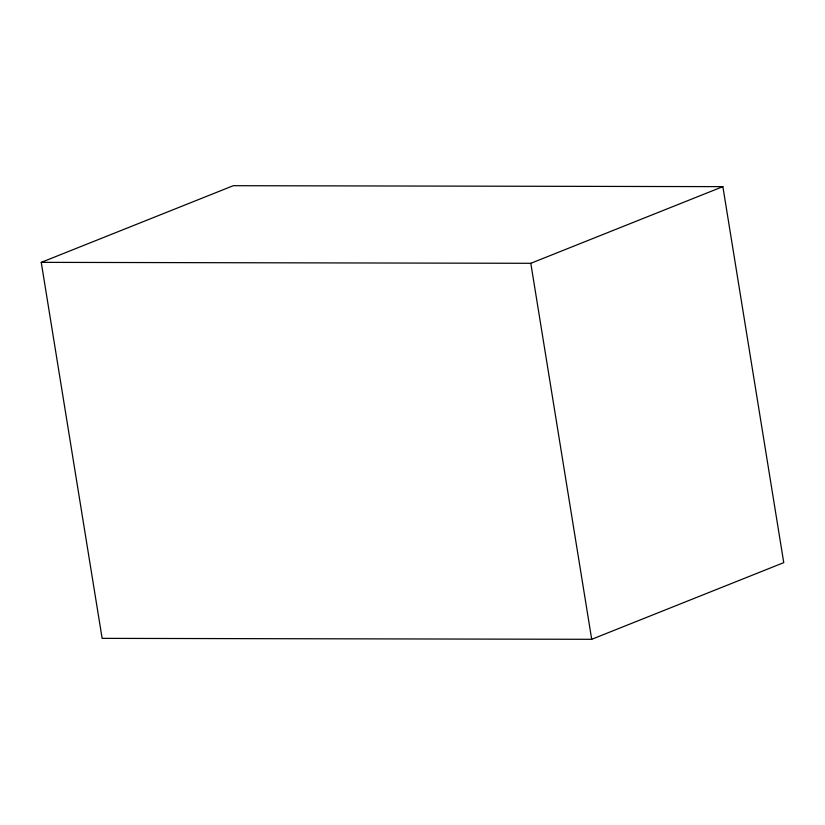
<?xml version="1.0" encoding="UTF-8"?>
<svg xmlns="http://www.w3.org/2000/svg" width="825" height="825" viewBox="0 0 825 825"><rect width="100%" height="100%" fill="white"/><g stroke="black" fill="none" stroke-linecap="round" stroke-linejoin="round"><path stroke-width="1.24" d="M41.25 262.36L233.3 185.697L722.865 186.636L783.75 562.64L591.7 639.303L102.135 638.364L41.25 262.36L530.815 263.299L722.865 186.636M530.815 263.299L591.7 639.303"/></g></svg>
